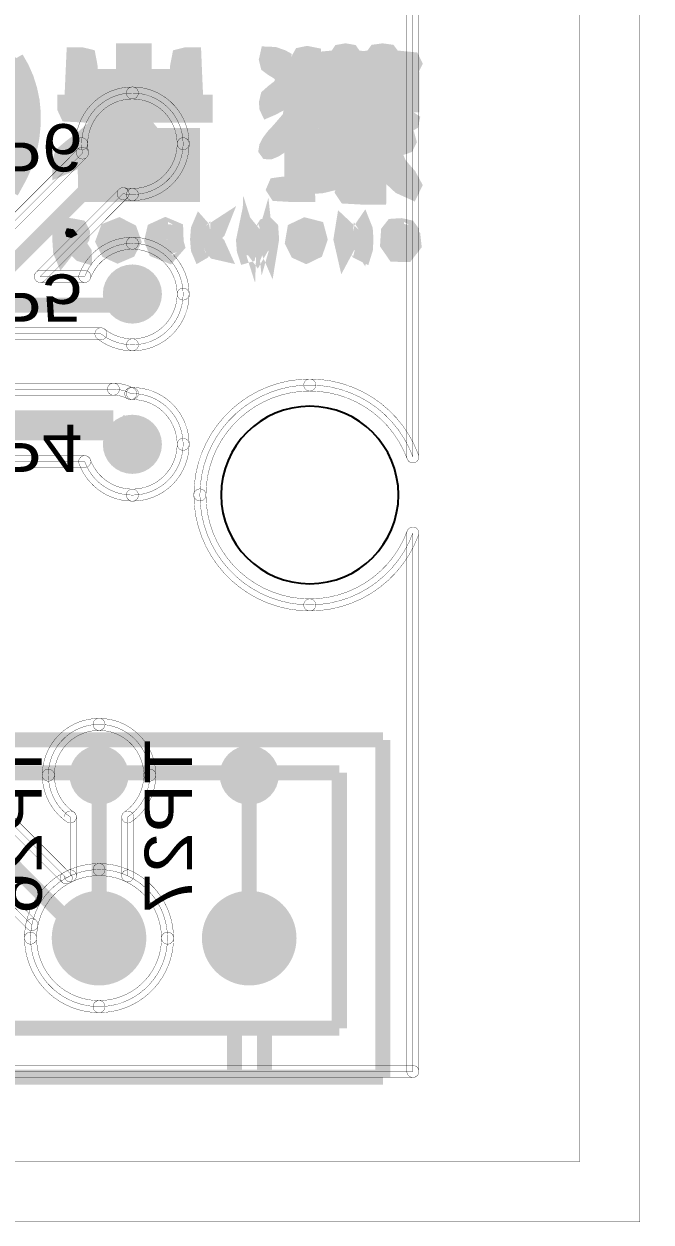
# Model space of a CAD drawing. Header units: millimetres. Extents: x -3.6 to 68.8, y -2.3 to 32.5.
# Drawn here: x 58.17 to 68.77, y -2.29 to 17.96 of the extents above; entities that cross this region are included whole.
import ezdxf
from ezdxf.enums import TextEntityAlignment as Align

# ---------------------------------------------------------------- set-up
doc = ezdxf.new("R2010")
doc.units = ezdxf.units.MM
for name, color, linetype, true_color in [('Bottom Layer', 7, 'Continuous', 0x0000ff), ('Bottom Silkscreen Layer', 7, 'Continuous', 0x66cc33), ('Hole Layer', 7, 'Continuous', 0x222222), ('Top Layer', 7, 'Continuous', 0xff0000), ('Top Silkscreen Layer', 7, 'Continuous', 0xffcc00)]:
    doc.layers.add(name, color=color, linetype=linetype, true_color=true_color)
doc.styles.get("Standard").update_dxf_attribs({"font": 'arial.ttf'})

msp = doc.modelspace()

# ---------------------------------------------------------------- hatches: boundary and pattern name
at = {"layer": 'Bottom Layer'}
for points in [[(59.5, 15.936, 1), (60.5, 15.936, 1)], [(59.5, 13.396, 1), (60.5, 13.396, 1)], [(59.5, 10.856, 1), (60.5, 10.856, 1)], [(58.936, 5.265, 1), (59.936, 5.265, 1)], [(61.476, 5.265, 1), (62.476, 5.265, 1)], [(58.636, 2.51, 1), (60.236, 2.51, 1)], [(61.176, 2.51, 1), (62.776, 2.51, 1)]]:
    msp.add_hatch(color=256, dxfattribs=at).paths.add_polyline_path(points)
at = {"layer": 'Hole Layer'}
for points in [[(58.936, 2.51, 1), (59.936, 2.51, 1)], [(61.476, 2.51, 1), (62.476, 2.51, 1)]]:
    msp.add_hatch(color=256, dxfattribs=at).paths.add_polyline_path(points)
at = {"layer": 'Top Layer'}
for points in [[(58.636, 2.51, 1), (60.236, 2.51, 1)], [(61.176, 2.51, 1), (62.776, 2.51, 1)]]:
    msp.add_hatch(color=256, dxfattribs=at).paths.add_polyline_path(points)
at = {"layer": 'Top Silkscreen Layer'}
for points in [[(54.848, 18.476), (54.373, 18.35), (54.149, 18.272), (53.935, 18.186), (53.73, 18.09), (53.536, 17.985), (53.351, 17.872), (53.177, 17.75), (53.014, 17.619), (52.862, 17.481), (52.721, 17.334), (52.592, 17.179), (52.474, 17.017), (52.368, 16.848), (52.274, 16.671), (52.193, 16.487), (52.131, 16.318), (52.094, 16.167), (52.076, 16.004), (52.07, 15.794), (52.074, 15.577), (52.093, 15.412), (52.135, 15.253), (52.21, 15.058), (52.267, 14.93), (52.333, 14.808), (52.407, 14.691), (52.489, 14.579), (52.578, 14.473), (52.674, 14.373), (52.778, 14.278), (52.888, 14.189), (53.004, 14.106), (53.125, 14.028), (53.253, 13.957), (53.385, 13.892), (53.664, 13.779), (53.959, 13.693), (54.268, 13.632), (54.588, 13.598), (54.916, 13.591), (55.25, 13.612), (55.587, 13.662), (55.923, 13.74), (56.258, 13.849), (56.586, 13.989), (56.915, 14.158), (57.028, 14.226), (57.086, 14.271), (57.142, 14.322), (57.194, 14.344), (57.325, 14.44), (57.556, 14.665), (57.795, 14.924), (57.95, 15.123), (58.083, 15.364), (58.137, 15.478), (58.183, 15.591), (58.222, 15.703), (58.255, 15.817), (58.281, 15.933), (58.302, 16.054), (58.323, 16.262), (58.323, 16.466), (58.304, 16.663), (58.264, 16.854), (58.206, 17.038), (58.129, 17.214), (58.033, 17.382), (57.919, 17.542), (57.788, 17.692), (57.64, 17.832), (57.476, 17.962), (57.295, 18.081), (57.098, 18.189), (56.887, 18.285), (56.66, 18.368), (56.419, 18.438), (56.231, 18.479), (56.034, 18.51), (55.831, 18.531), (55.625, 18.541), (55.42, 18.541), (55.22, 18.53), (55.028, 18.508)], [(56.737, 18.201), (57.006, 18.079), (57.244, 17.945), (57.353, 17.874), (57.454, 17.799), (57.549, 17.72), (57.637, 17.638), (57.718, 17.552), (57.793, 17.461), (57.862, 17.366), (57.926, 17.267), (57.983, 17.163), (58.035, 17.054), (58.082, 16.939), (58.124, 16.82), (58.162, 16.685), (58.188, 16.556), (58.202, 16.429), (58.204, 16.301), (58.193, 16.171), (58.17, 16.035), (58.134, 15.89), (58.086, 15.734), (58.015, 15.562), (57.918, 15.377), (57.8, 15.187), (57.669, 15.002), (57.53, 14.829), (57.39, 14.678), (57.256, 14.556), (57.134, 14.473), (57.061, 14.462), (57.048, 14.608), (57.075, 14.78), (57.143, 14.984), (57.232, 15.171), (57.322, 15.291), (57.434, 15.352), (57.615, 15.426), (57.818, 15.537), (57.744, 15.721), (57.349, 16.379), (57.017, 16.939), (56.972, 16.934), (56.885, 16.893), (56.647, 16.855), (56.034, 17.017), (55.268, 17.239), (54.934, 17.332), (54.708, 17.198), (54.213, 16.89), (54.112, 16.815), (54.03, 16.744), (53.96, 16.671), (53.896, 16.592), (53.831, 16.5), (53.611, 16.191), (53.567, 16.134), (53.439, 16.032), (53.253, 15.942), (53.056, 15.881), (52.892, 15.866), (52.758, 15.852), (52.703, 15.652), (52.684, 15.437), (52.795, 15.321), (53.061, 15.145), (53.196, 15.023), (53.332, 14.838), (53.439, 14.668), (53.503, 14.586), (54.067, 14.49), (54.373, 14.444), (54.475, 14.423), (54.554, 14.401), (54.617, 14.373), (54.673, 14.338), (54.73, 14.293), (54.796, 14.234), (54.995, 14.053), (54.941, 13.873), (54.815, 13.7), (54.373, 13.739), (54.021, 13.811), (53.854, 13.857), (53.695, 13.911), (53.542, 13.971), (53.396, 14.039), (53.257, 14.112), (53.126, 14.193), (53.003, 14.279), (52.887, 14.372), (52.778, 14.472), (52.678, 14.577), (52.586, 14.688), (52.503, 14.805), (52.427, 14.928), (52.361, 15.057), (52.275, 15.248), (52.231, 15.396), (52.218, 15.566), (52.223, 15.825), (52.235, 16.077), (52.26, 16.252), (52.31, 16.406), (52.399, 16.595), (52.566, 16.89), (52.66, 17.031), (52.744, 17.143), (52.877, 17.292), (53.03, 17.439), (53.197, 17.581), (53.374, 17.715), (53.559, 17.838), (53.745, 17.948), (53.93, 18.04), (54.108, 18.114), (54.529, 18.26), (54.686, 18.304), (54.83, 18.334), (54.979, 18.352), (55.359, 18.36), (55.624, 18.358), (56.212, 18.342), (56.328, 18.33), (56.427, 18.311), (56.519, 18.285)], [(59.852, 17.288), (59.852, 17.072), (59.574, 17.072), (59.296, 17.072), (59.283, 17.256), (59.253, 17.412), (59.14, 17.44), (59.011, 17.44), (58.998, 17.147), (58.985, 16.855), (60.025, 16.855), (61.064, 16.855), (61.051, 17.147), (61.039, 17.44), (60.909, 17.44), (60.797, 17.412), (60.766, 17.256), (60.753, 17.072), (60.475, 17.072), (60.197, 17.072), (60.197, 17.288), (60.197, 17.505), (60.025, 17.505), (59.852, 17.505)], [(62.268, 17.357), (62.292, 17.261), (62.367, 17.205), (62.501, 17.123), (62.548, 17.022), (62.507, 16.914), (62.379, 16.814), (62.294, 16.739), (62.268, 16.631), (62.275, 16.545), (62.292, 16.509), (62.365, 16.54), (62.508, 16.616), (62.699, 16.723), (62.699, 16.553), (62.661, 16.376), (62.484, 16.17), (62.382, 16.06), (62.311, 15.964), (62.271, 15.887), (62.262, 15.831), (62.283, 15.802), (62.334, 15.801), (62.413, 15.834), (62.521, 15.903), (62.699, 16.033), (62.699, 15.643), (62.699, 15.253), (62.548, 15.253), (62.427, 15.236), (62.397, 15.166), (62.444, 15.093), (62.681, 15.079), (62.964, 15.079), (62.954, 16.068), (62.961, 16.912), (62.972, 17.081), (62.979, 17.113), (63.012, 17.195), (63.046, 17.315), (63.056, 17.441), (62.955, 17.461), (62.851, 17.439), (62.803, 17.353), (62.777, 17.245), (62.655, 17.332), (62.531, 17.401), (62.401, 17.445), (62.289, 17.45)], [(63.476, 17.44), (63.433, 17.389), (63.282, 17.375), (63.123, 17.359), (63.088, 17.288), (63.123, 17.217), (63.282, 17.202), (63.441, 17.186), (63.476, 17.115), (63.441, 17.044), (63.282, 17.028), (63.088, 17.028), (63.088, 16.812), (63.105, 16.624), (63.217, 16.595), (63.325, 16.617), (63.347, 16.725), (63.347, 16.855), (63.886, 16.855), (64.425, 16.855), (64.425, 16.725), (64.448, 16.615), (64.576, 16.595), (64.727, 16.595), (64.727, 16.812), (64.727, 17.028), (64.554, 17.028), (64.414, 17.045), (64.382, 17.115), (64.417, 17.186), (64.576, 17.202), (64.735, 17.217), (64.77, 17.288), (64.735, 17.359), (64.576, 17.375), (64.425, 17.389), (64.382, 17.44), (64.346, 17.489), (64.231, 17.505), (64.116, 17.489), (64.08, 17.44), (64.04, 17.39), (63.907, 17.375), (63.774, 17.39), (63.735, 17.44), (63.702, 17.488), (63.605, 17.505), (63.508, 17.488)], [(64.08, 17.115), (64.048, 17.045), (63.907, 17.028), (63.767, 17.045), (63.735, 17.115), (63.767, 17.185), (63.907, 17.202), (64.048, 17.185)], [(58.86, 16.53), (58.903, 16.436), (59.184, 16.422), (59.412, 16.412), (59.507, 16.388), (59.45, 16.306), (59.31, 16.168), (59.131, 16.013), (58.957, 15.883), (58.811, 15.76), (58.774, 15.636), (58.774, 15.511), (58.932, 15.578), (59.061, 15.639), (59.148, 15.692), (59.194, 15.666), (59.205, 15.409), (59.205, 15.079), (60.111, 15.079), (61.017, 15.079), (61.017, 15.577), (61.017, 16.075), (60.316, 16.076), (59.834, 16.086), (59.699, 16.096), (59.666, 16.102), (59.661, 16.109), (59.718, 16.172), (59.789, 16.281), (59.871, 16.422), (60.552, 16.422), (61.233, 16.422), (61.233, 16.53), (61.233, 16.638), (60.046, 16.638), (58.86, 16.638)], [(63.433, 16.638), (63.503, 16.565), (63.907, 16.552), (64.253, 16.558), (64.312, 16.565), (64.349, 16.575), (64.37, 16.591), (64.38, 16.611), (64.382, 16.638), (64.312, 16.712), (63.907, 16.725), (63.561, 16.719), (63.503, 16.712), (63.465, 16.702), (63.444, 16.686), (63.435, 16.666)], [(63.088, 16.335), (63.13, 16.263), (63.336, 16.248), (63.526, 16.211), (63.271, 16.113), (63.129, 16.058), (63.088, 15.984), (63.167, 15.906), (63.472, 15.97), (63.64, 16.012), (63.722, 16.016), (63.566, 15.906), (63.228, 15.775), (63.085, 15.718), (63.045, 15.641), (63.058, 15.581), (63.092, 15.556), (63.208, 15.578), (63.586, 15.696), (63.724, 15.753), (63.847, 15.795), (63.844, 15.731), (63.75, 15.656), (63.576, 15.565), (63.376, 15.482), (63.202, 15.433), (63.055, 15.388), (63.008, 15.299), (63.024, 15.215), (63.199, 15.225), (63.411, 15.276), (63.634, 15.359), (63.864, 15.464), (63.864, 15.337), (63.841, 15.229), (63.713, 15.209), (63.592, 15.192), (63.562, 15.123), (63.611, 15.05), (63.864, 15.036), (64.166, 15.036), (64.169, 15.372), (64.18, 15.618), (64.214, 15.6), (64.253, 15.518), (64.287, 15.47), (64.322, 15.429), (64.364, 15.362), (64.524, 15.213), (64.716, 15.126), (64.768, 15.234), (64.679, 15.398), (64.512, 15.59), (64.425, 15.792), (64.459, 15.839), (64.544, 15.867), (64.638, 15.9), (64.676, 15.976), (64.654, 16.055), (64.46, 16.049), (64.158, 16.013), (64.016, 16.077), (63.97, 16.203), (64.094, 16.236), (64.363, 16.249), (64.561, 16.251), (64.671, 16.262), (64.717, 16.288), (64.727, 16.335), (64.614, 16.41), (63.907, 16.422), (63.3, 16.417), (63.201, 16.41), (63.166, 16.405), (63.138, 16.399), (63.118, 16.392), (63.105, 16.384), (63.096, 16.374), (63.09, 16.363), (63.088, 16.35)], [(60.715, 15.577), (60.715, 15.296), (60.111, 15.296), (59.507, 15.296), (59.507, 15.577), (59.507, 15.859), (60.111, 15.859), (60.715, 15.859)], [(58.774, 14.302), (58.786, 14.116), (58.817, 14.04), (58.847, 14.078), (58.86, 14.17), (58.866, 14.262), (58.882, 14.3), (58.935, 14.258), (59.03, 14.159), (59.127, 14.069), (59.187, 14.051), (59.186, 14.1), (59.138, 14.172), (59.086, 14.25), (59.114, 14.296), (59.149, 14.351), (59.155, 14.435), (59.11, 14.522), (58.957, 14.551), (58.774, 14.565)], [(59.007, 14.49), (59.074, 14.401), (58.968, 14.343), (58.884, 14.363), (58.86, 14.43), (58.891, 14.51)], [(59.578, 14.48), (59.507, 14.287), (59.586, 14.122), (59.751, 14.047), (59.938, 14.127), (60.021, 14.285), (59.958, 14.463), (59.774, 14.558)], [(59.872, 14.371), (59.889, 14.264), (59.839, 14.181), (59.763, 14.132), (59.673, 14.201), (59.603, 14.297), (59.654, 14.408), (59.775, 14.5)], [(60.371, 14.476), (60.33, 14.304), (60.394, 14.136), (60.617, 14.048), (60.758, 14.209), (60.747, 14.249), (60.706, 14.222), (60.552, 14.172), (60.436, 14.25), (60.478, 14.459), (60.651, 14.444), (60.736, 14.398), (60.733, 14.488), (60.559, 14.562)], [(61.103, 14.321), (61.116, 14.153), (61.146, 14.083), (61.177, 14.101), (61.19, 14.143), (61.209, 14.201), (61.254, 14.256), (61.306, 14.287), (61.319, 14.247), (61.343, 14.18), (61.401, 14.109), (61.515, 14.083), (61.445, 14.238), (61.347, 14.343), (61.448, 14.451), (61.491, 14.56), (61.311, 14.443), (61.19, 14.327), (61.19, 14.443), (61.177, 14.525), (61.146, 14.56), (61.116, 14.49)], [(61.88, 14.3), (61.893, 14.133), (61.922, 14.045), (61.953, 14.054), (61.97, 14.181), (61.975, 14.321), (62.02, 14.179), (62.109, 14.058), (62.2, 14.216), (62.243, 14.365), (62.258, 14.224), (62.316, 14.09), (62.354, 14.321), (62.341, 14.509), (62.29, 14.56), (62.244, 14.548), (62.225, 14.519), (62.211, 14.455), (62.178, 14.357), (62.131, 14.235), (62.065, 14.397), (61.934, 14.56)], [(62.744, 14.476), (62.709, 14.271), (62.791, 14.108), (62.94, 14.04), (63.103, 14.119), (63.172, 14.32), (63.122, 14.508), (62.921, 14.56)], [(63.088, 14.329), (63.044, 14.192), (62.953, 14.127), (62.849, 14.201), (62.786, 14.321), (62.806, 14.383), (62.853, 14.448), (63.004, 14.473)], [(63.528, 14.321), (63.581, 14.089), (63.652, 14.222), (63.679, 14.325), (63.712, 14.278), (63.816, 14.114), (63.913, 14.065), (63.941, 14.156), (63.95, 14.324), (63.939, 14.487), (63.91, 14.56), (63.877, 14.512), (63.856, 14.397), (63.843, 14.235), (63.735, 14.397), (63.566, 14.556)], [(64.331, 14.452), (64.317, 14.238), (64.434, 14.068), (64.637, 14.065), (64.762, 14.225), (64.751, 14.324), (64.633, 14.338), (64.554, 14.329), (64.565, 14.313), (64.638, 14.239), (64.598, 14.149), (64.461, 14.176), (64.382, 14.321), (64.463, 14.471), (64.638, 14.444), (64.719, 14.398), (64.72, 14.457), (64.672, 14.523), (64.544, 14.551), (64.402, 14.542)]]:
    msp.add_hatch(color=256, dxfattribs=at).paths.add_polyline_path(points)

# ---------------------------------------------------------------- linework, layer by layer
at = {"layer": 'Bottom Layer', "const_width": 0.00508}
msp.add_lwpolyline([(-2.032, 31.496), (-2.032, -1.27), (67.564, -1.27), (67.564, 31.496)], close=True, dxfattribs=at)
for points in [[(64.744, 9.357), (64.744, 0.257), (0.257, 0.257), (0.257, 9.357, 0.314172), (2, 8.142, 0.414214), (3.858, 10, 0.414214), (2, 11.858, 0.314172), (0.257, 10.643), (0.257, 19.357, 0.314172), (2, 18.142, 0.414214), (3.858, 20, 0.414214), (2, 21.858, 0.314172), (0.257, 20.643), (0.257, 29.744), (64.744, 29.744), (64.744, 20.643, 0.314172), (63, 21.858, 0.414214), (61.142, 20, 0.414214), (63, 18.142, 0.314172), (64.744, 19.357), (64.744, 10.643, 0.314172), (63, 11.858, 0.414214), (61.142, 10, 0.414214), (63, 8.142, 0.314172)], [(64.642, 19.357, -1), (64.845, 19.357), (64.845, 10.643, -1), (64.642, 10.643)], [(59.04, 15.936, -0.414214), (60, 16.896, -1), (60, 16.693, 0.414214), (59.244, 15.936, -1)], [(60, 16.896, -0.414214), (60.96, 15.936, -1), (60.757, 15.936, 0.414214), (60, 16.693, -1)], [(59.468, 12.723, 0.168837), (60, 12.538, 0.414214), (60.858, 13.396, 0.414214), (60, 14.254, 0.314057), (59.195, 13.693), (58.443, 13.693), (59.843, 15.092, 0.046171), (60, 15.078, 0.414214), (60.858, 15.936, 0.414214), (60, 16.794, 0.414214), (59.142, 15.936, 0.046171), (59.157, 15.779), (57.666, 14.288), (37.92, 14.288, 0.274418), (37.338, 14.633, 0.414214), (36.675, 13.97, 0.108127), (36.736, 13.693), (36.012, 13.693, 0.189684), (35.56, 13.871, 0.414214), (34.897, 13.208, 0.414214), (35.56, 12.545, 0.189684), (36.012, 12.723)], [(59.057, 15.76, -0.046171), (59.04, 15.936, -1), (59.244, 15.936, 0.046171), (59.256, 15.797, -1)], [(60.96, 15.936, -0.414214), (60, 14.976, -1), (60, 15.179, 0.414214), (60.757, 15.936, -1)], [(57.737, 14.216, -1), (57.594, 14.359), (59.085, 15.85, -1), (59.228, 15.707)], [(58.515, 13.621, -1), (58.372, 13.765), (59.771, 15.164, -1), (59.914, 15.021)], [(60, 14.976, -0.046171), (59.824, 14.993, -1), (59.861, 15.192, 0.046171), (60, 15.179, -1)], [(59.1, 13.728, -0.314057), (60, 14.356, -1), (60, 14.153, 0.314057), (59.29, 13.658, -1)], [(60, 14.356, -0.414214), (60.96, 13.396, -1), (60.757, 13.396, 0.414214), (60, 14.153, -1)], [(58.443, 13.592, -1), (58.443, 13.795), (59.195, 13.795, -1), (59.195, 13.592)], [(60.96, 13.396, -0.414214), (60, 12.436, -1), (60, 12.639, 0.414214), (60.757, 13.396, -1)], [(36.012, 12.621, -1), (36.012, 12.824), (59.468, 12.824, -1), (59.468, 12.621)], [(60, 12.436, -0.168837), (59.405, 12.643, -1), (59.531, 12.803, 0.168837), (60, 12.639, -1)], [(61.04, 10, -0.414214), (63, 11.96, -1), (63, 11.757, 0.414214), (61.244, 10, -1)], [(63, 11.96, -0.314172), (64.839, 10.678, -1), (64.648, 10.608, 0.314172), (63, 11.757, -1)], [(53.087, 11.687, -1), (53.087, 11.89), (59.68, 11.89, -1), (59.68, 11.687)], [(59.68, 11.89, -0.125221), (60.021, 11.803, -1), (59.924, 11.624, 0.125221), (59.68, 11.687, -1)], [(59.68, 11.687, -1), (59.68, 11.89), (59.68, 11.89, -1), (59.68, 11.687)], [(59.969, 11.815, -0.007994), (60, 11.816, -1), (60, 11.613, 0.007994), (59.976, 11.612, -1)], [(60, 11.816, -0.414214), (60.96, 10.856, -1), (60.757, 10.856, 0.414214), (60, 11.613, -1)], [(60.96, 10.856, -0.414214), (60, 9.896, -1), (60, 10.099, 0.414214), (60.757, 10.856, -1)], [(53.087, 10.462, -1), (53.087, 10.665), (59.193, 10.665, -1), (59.193, 10.462)], [(60, 9.896, -0.315764), (59.098, 10.529, -1), (59.289, 10.598, 0.315764), (60, 10.099, -1)], [(63, 8.04, -0.414214), (61.04, 10, -1), (61.244, 10, 0.414214), (63, 8.243, -1)], [(64.839, 9.322, -0.314172), (63, 8.04, -1), (63, 8.243, 0.314172), (64.648, 9.392, -1)], [(64.642, 9.357, -1), (64.845, 9.357), (64.845, 0.257, -1), (64.642, 0.257)], [(58.278, 2.51, 0.414214), (59.436, 1.352, 0.414214), (60.594, 2.51, 0.292586), (59.921, 3.562), (59.921, 4.557, 0.247355), (60.294, 5.265, 0.414214), (59.436, 6.123, 0.414214), (58.578, 5.265, 0.247355), (58.951, 4.557), (58.951, 3.562, 0.292586)], [(58.476, 5.265, -0.414214), (59.436, 6.224, -1), (59.436, 6.021, 0.414214), (58.68, 5.265, -1)], [(59.436, 6.224, -0.414214), (60.396, 5.265, -1), (60.193, 5.265, 0.414214), (59.436, 6.021, -1)], [(58.894, 4.473, -0.247355), (58.476, 5.265, -1), (58.68, 5.265, 0.247355), (59.008, 4.64, -1)], [(60.396, 5.265, -0.247355), (59.979, 4.473, -1), (59.864, 4.64, 0.247355), (60.193, 5.265, -1)], [(58.849, 4.557, -1), (59.053, 4.557), (59.053, 3.562, -1), (58.849, 3.562)], [(60.023, 3.562, -1), (59.82, 3.562), (59.82, 4.557, -1), (60.023, 4.557)], [(58.176, 2.51, -0.292586), (58.908, 3.654, -1), (58.994, 3.47, 0.292586), (58.38, 2.51, -1)], [(59.964, 3.654, -0.292586), (60.696, 2.51, -1), (60.493, 2.51, 0.292586), (59.879, 3.47, -1)], [(59.436, 1.251, -0.414214), (58.176, 2.51, -1), (58.38, 2.51, 0.414214), (59.436, 1.454, -1)], [(60.696, 2.51, -0.414214), (59.436, 1.251, -1), (59.436, 1.454, 0.414214), (60.493, 2.51, -1)], [(0.257, 0.155, -1), (0.257, 0.358), (64.744, 0.358, -1), (64.744, 0.155)]]:
    msp.add_lwpolyline(points, format="xyb", close=True, dxfattribs=at)
at = {"layer": 'Bottom Layer'}
for points, const_width in [([(60, 15.936), (57.867, 13.802)], 0.254), ([(59.812, 13.208), (60, 13.396)], 0.254), ([(35.56, 13.208), (59.812, 13.208)], 0.254), ([(52.832, 11.176), (59.68, 11.176)], 0.508), ([(59.68, 11.176), (60, 10.856)], 0.508), ([(59.436, 5.265), (59.436, 2.51)], 0.254), ([(61.976, 5.265), (61.976, 2.51)], 0.254)]:
    msp.add_lwpolyline(points, dxfattribs=dict(at, const_width=const_width))
at = {"layer": 'Bottom Layer', "const_width": 0.00508}
msp.add_lwpolyline([(34.288, 10.563), (41.402, 10.563, 0.098826), (41.656, 10.512, 0.099804), (41.913, 10.564), (52.578, 10.564, 0.098826), (52.832, 10.513, 0.098826), (53.087, 10.564), (59.193, 10.564, 0.315764), (60, 9.998, 0.414214), (60.858, 10.856, 0.414214), (60, 11.714, 0.007994), (59.973, 11.714, 0.125221), (59.68, 11.788), (59.68, 11.788), (53.087, 11.788, 0.098826), (52.832, 11.839, 0.098826), (52.578, 11.788), (41.908, 11.788, 0.097839), (41.656, 11.838, 0.098826), (41.402, 11.787), (34.648, 11.787)], format="xyb", dxfattribs=at)
at = {"layer": 'Hole Layer'}
msp.add_lwpolyline([(61.5, 10, 1), (64.5, 10), (64.5, 10, 1), (61.5, 10)], format="xyb", dxfattribs=at)
at = {"layer": 'Top Layer', "const_width": 0.00508}
msp.add_lwpolyline([(-3.556, 32.512), (-3.556, -2.286), (68.58, -2.286), (68.58, 32.512)], close=True, dxfattribs=at)
for points in [[(0.257, 29.744), (64.744, 29.744), (64.744, 20.643, 0.314172), (63, 21.858, 0.414214), (61.142, 20, 0.414214), (63, 18.142, 0.314172), (64.744, 19.357), (64.744, 10.643, 0.314172), (63, 11.858, 0.414214), (61.142, 10, 0.414214), (63, 8.142, 0.314172), (64.744, 9.357), (64.744, 0.257), (0.257, 0.257)], [(57.794, 3.242), (58.3, 2.736, 0.049009), (58.278, 2.51, 0.414214), (59.436, 1.352, 0.414214), (60.594, 2.51, 0.414214), (59.436, 3.669, 0.125576), (58.881, 3.527), (57.493, 4.915)]]:
    msp.add_lwpolyline(points, format="xyb", dxfattribs=at)
for points in [[(64.642, 19.357, -1), (64.845, 19.357), (64.845, 10.643, -1), (64.642, 10.643)], [(61.04, 10, -0.414214), (63, 11.96, -1), (63, 11.757, 0.414214), (61.244, 10, -1)], [(63, 11.96, -0.314172), (64.839, 10.678, -1), (64.648, 10.608, 0.314172), (63, 11.757, -1)], [(63, 8.04, -0.414214), (61.04, 10, -1), (61.244, 10, 0.414214), (63, 8.243, -1)], [(64.839, 9.322, -0.314172), (63, 8.04, -1), (63, 8.243, 0.314172), (64.648, 9.392, -1)], [(64.642, 9.357, -1), (64.845, 9.357), (64.845, 0.257, -1), (64.642, 0.257)], [(57.421, 4.843, -1), (57.565, 4.987), (58.953, 3.599, -1), (58.809, 3.455)], [(58.833, 3.616, -0.125576), (59.436, 3.77, -1), (59.436, 3.567, 0.125576), (58.93, 3.438, -1)], [(59.436, 3.77, -0.414214), (60.696, 2.51, -1), (60.493, 2.51, 0.414214), (59.436, 3.567, -1)], [(57.722, 3.17, -1), (57.866, 3.314), (58.372, 2.808, -1), (58.228, 2.664)], [(58.176, 2.51, -0.049009), (58.2, 2.756, -1), (58.4, 2.716, 0.049009), (58.38, 2.51, -1)], [(59.436, 1.251, -0.414214), (58.176, 2.51, -1), (58.38, 2.51, 0.414214), (59.436, 1.454, -1)], [(60.696, 2.51, -0.414214), (59.436, 1.251, -1), (59.436, 1.454, 0.414214), (60.493, 2.51, -1)], [(0.257, 0.155, -1), (0.257, 0.358), (64.744, 0.358, -1), (64.744, 0.155)]]:
    msp.add_lwpolyline(points, format="xyb", close=True, dxfattribs=at)
at = {"layer": 'Top Layer', "const_width": 0.254}
for points in [[(57.15, 4.572), (59.212, 2.51)], [(59.212, 2.51), (59.436, 2.51)]]:
    msp.add_lwpolyline(points, dxfattribs=at)
at = {"layer": 'Top Silkscreen Layer', "const_width": 0.254}
for points in [[(59.852, 17.288), (59.852, 17.072), (59.574, 17.072), (59.296, 17.072), (59.283, 17.256), (59.253, 17.412), (59.14, 17.44), (59.011, 17.44), (58.998, 17.147), (58.985, 16.855), (60.025, 16.855), (61.064, 16.855), (61.051, 17.147), (61.039, 17.44), (60.909, 17.44), (60.797, 17.412), (60.766, 17.256), (60.753, 17.072), (60.475, 17.072), (60.197, 17.072), (60.197, 17.288), (60.197, 17.505), (60.025, 17.505), (59.852, 17.505)], [(63.476, 17.44), (63.433, 17.389), (63.282, 17.375), (63.123, 17.359), (63.088, 17.288), (63.123, 17.217), (63.282, 17.202), (63.441, 17.186), (63.476, 17.115), (63.441, 17.044), (63.282, 17.028), (63.088, 17.028), (63.088, 16.812), (63.105, 16.624), (63.217, 16.595), (63.325, 16.617), (63.347, 16.725), (63.347, 16.855), (63.886, 16.855), (64.425, 16.855), (64.425, 16.725), (64.448, 16.615), (64.576, 16.595), (64.727, 16.595), (64.727, 16.812), (64.727, 17.028), (64.554, 17.028), (64.414, 17.045), (64.382, 17.115), (64.417, 17.186), (64.576, 17.202), (64.735, 17.217), (64.77, 17.288), (64.735, 17.359), (64.576, 17.375), (64.425, 17.389), (64.382, 17.44), (64.346, 17.489), (64.231, 17.505), (64.116, 17.489), (64.08, 17.44), (64.04, 17.39), (63.907, 17.375), (63.774, 17.39), (63.735, 17.44), (63.702, 17.488), (63.605, 17.505), (63.508, 17.488)], [(62.268, 17.357), (62.292, 17.261), (62.367, 17.205), (62.501, 17.123), (62.548, 17.022), (62.507, 16.914), (62.379, 16.814), (62.294, 16.739), (62.268, 16.631), (62.275, 16.545), (62.292, 16.509), (62.365, 16.54), (62.508, 16.616), (62.699, 16.723), (62.699, 16.553), (62.661, 16.376), (62.484, 16.17), (62.382, 16.06), (62.311, 15.964), (62.271, 15.887), (62.262, 15.831), (62.283, 15.802), (62.334, 15.801), (62.413, 15.834), (62.521, 15.903), (62.699, 16.033), (62.699, 15.643), (62.699, 15.253), (62.548, 15.253), (62.427, 15.236), (62.397, 15.166), (62.444, 15.093), (62.681, 15.079), (62.964, 15.079), (62.954, 16.068), (62.961, 16.912), (62.972, 17.081), (62.979, 17.113), (63.012, 17.195), (63.046, 17.315), (63.056, 17.441), (62.955, 17.461), (62.851, 17.439), (62.803, 17.353), (62.777, 17.245), (62.655, 17.332), (62.531, 17.401), (62.401, 17.445), (62.289, 17.45)], [(64.08, 17.115), (64.048, 17.045), (63.907, 17.028), (63.767, 17.045), (63.735, 17.115), (63.767, 17.185), (63.907, 17.202), (64.048, 17.185)], [(63.433, 16.638), (63.503, 16.565), (63.907, 16.552), (64.253, 16.558), (64.312, 16.565), (64.349, 16.575), (64.37, 16.591), (64.38, 16.611), (64.382, 16.638), (64.312, 16.712), (63.907, 16.725), (63.561, 16.719), (63.503, 16.712), (63.465, 16.702), (63.444, 16.686), (63.435, 16.666)], [(58.86, 16.53), (58.903, 16.436), (59.184, 16.422), (59.412, 16.412), (59.507, 16.388), (59.45, 16.306), (59.31, 16.168), (59.131, 16.013), (58.957, 15.883), (58.811, 15.76), (58.774, 15.636), (58.774, 15.511), (58.932, 15.578), (59.061, 15.639), (59.148, 15.692), (59.194, 15.666), (59.205, 15.409), (59.205, 15.079), (60.111, 15.079), (61.017, 15.079), (61.017, 15.577), (61.017, 16.075), (60.316, 16.076), (59.834, 16.086), (59.699, 16.096), (59.666, 16.102), (59.661, 16.109), (59.718, 16.172), (59.789, 16.281), (59.871, 16.422), (60.552, 16.422), (61.233, 16.422), (61.233, 16.53), (61.233, 16.638), (60.046, 16.638), (58.86, 16.638)], [(63.088, 16.335), (63.13, 16.263), (63.336, 16.248), (63.526, 16.211), (63.271, 16.113), (63.129, 16.058), (63.088, 15.984), (63.167, 15.906), (63.472, 15.97), (63.64, 16.012), (63.722, 16.016), (63.566, 15.906), (63.228, 15.775), (63.085, 15.718), (63.045, 15.641), (63.058, 15.581), (63.092, 15.556), (63.208, 15.578), (63.586, 15.696), (63.724, 15.753), (63.847, 15.795), (63.844, 15.731), (63.75, 15.656), (63.576, 15.565), (63.376, 15.482), (63.202, 15.433), (63.055, 15.388), (63.008, 15.299), (63.024, 15.215), (63.199, 15.225), (63.411, 15.276), (63.634, 15.359), (63.864, 15.464), (63.864, 15.337), (63.841, 15.229), (63.713, 15.209), (63.592, 15.192), (63.562, 15.123), (63.611, 15.05), (63.864, 15.036), (64.166, 15.036), (64.169, 15.372), (64.18, 15.618), (64.214, 15.6), (64.253, 15.518), (64.287, 15.47), (64.322, 15.429), (64.364, 15.362), (64.524, 15.213), (64.716, 15.126), (64.768, 15.234), (64.679, 15.398), (64.512, 15.59), (64.425, 15.792), (64.459, 15.839), (64.544, 15.867), (64.638, 15.9), (64.676, 15.976), (64.654, 16.055), (64.46, 16.049), (64.158, 16.013), (64.016, 16.077), (63.97, 16.203), (64.094, 16.236), (64.363, 16.249), (64.561, 16.251), (64.671, 16.262), (64.717, 16.288), (64.727, 16.335), (64.614, 16.41), (63.907, 16.422), (63.3, 16.417), (63.201, 16.41), (63.166, 16.405), (63.138, 16.399), (63.118, 16.392), (63.105, 16.384), (63.096, 16.374), (63.09, 16.363), (63.088, 16.35)], [(60.715, 15.577), (60.715, 15.296), (60.111, 15.296), (59.507, 15.296), (59.507, 15.577), (59.507, 15.859), (60.111, 15.859), (60.715, 15.859)], [(61.88, 14.3), (61.893, 14.133), (61.922, 14.045), (61.953, 14.054), (61.97, 14.181), (61.975, 14.321), (62.02, 14.179), (62.109, 14.058), (62.2, 14.216), (62.243, 14.365), (62.258, 14.224), (62.316, 14.09), (62.354, 14.321), (62.341, 14.509), (62.29, 14.56), (62.244, 14.548), (62.225, 14.519), (62.211, 14.455), (62.178, 14.357), (62.131, 14.235), (62.065, 14.397), (61.934, 14.56)], [(61.103, 14.321), (61.116, 14.153), (61.146, 14.083), (61.177, 14.101), (61.19, 14.143), (61.209, 14.201), (61.254, 14.256), (61.306, 14.287), (61.319, 14.247), (61.343, 14.18), (61.401, 14.109), (61.515, 14.083), (61.445, 14.238), (61.347, 14.343), (61.448, 14.451), (61.491, 14.56), (61.311, 14.443), (61.19, 14.327), (61.19, 14.443), (61.177, 14.525), (61.146, 14.56), (61.116, 14.49)], [(63.528, 14.321), (63.581, 14.089), (63.652, 14.222), (63.679, 14.325), (63.712, 14.278), (63.816, 14.114), (63.913, 14.065), (63.941, 14.156), (63.95, 14.324), (63.939, 14.487), (63.91, 14.56), (63.877, 14.512), (63.856, 14.397), (63.843, 14.235), (63.735, 14.397), (63.566, 14.556)], [(58.774, 14.302), (58.786, 14.116), (58.817, 14.04), (58.847, 14.078), (58.86, 14.17), (58.866, 14.262), (58.882, 14.3), (58.935, 14.258), (59.03, 14.159), (59.127, 14.069), (59.187, 14.051), (59.186, 14.1), (59.138, 14.172), (59.086, 14.25), (59.114, 14.296), (59.149, 14.351), (59.155, 14.435), (59.11, 14.522), (58.957, 14.551), (58.774, 14.565)], [(59.007, 14.49), (59.074, 14.401), (58.968, 14.343), (58.884, 14.363), (58.86, 14.43), (58.891, 14.51)], [(59.578, 14.48), (59.507, 14.287), (59.586, 14.122), (59.751, 14.047), (59.938, 14.127), (60.021, 14.285), (59.958, 14.463), (59.774, 14.558)], [(59.872, 14.371), (59.889, 14.264), (59.839, 14.181), (59.763, 14.132), (59.673, 14.201), (59.603, 14.297), (59.654, 14.408), (59.775, 14.5)], [(60.371, 14.476), (60.33, 14.304), (60.394, 14.136), (60.617, 14.048), (60.758, 14.209), (60.747, 14.249), (60.706, 14.222), (60.552, 14.172), (60.436, 14.25), (60.478, 14.459), (60.651, 14.444), (60.736, 14.398), (60.733, 14.488), (60.559, 14.562)], [(62.744, 14.476), (62.709, 14.271), (62.791, 14.108), (62.94, 14.04), (63.103, 14.119), (63.172, 14.32), (63.122, 14.508), (62.921, 14.56)], [(63.088, 14.329), (63.044, 14.192), (62.953, 14.127), (62.849, 14.201), (62.786, 14.321), (62.806, 14.383), (62.853, 14.448), (63.004, 14.473)], [(64.331, 14.452), (64.317, 14.238), (64.434, 14.068), (64.637, 14.065), (64.762, 14.225), (64.751, 14.324), (64.633, 14.338), (64.554, 14.329), (64.565, 14.313), (64.638, 14.239), (64.598, 14.149), (64.461, 14.176), (64.382, 14.321), (64.463, 14.471), (64.638, 14.444), (64.719, 14.398), (64.72, 14.457), (64.672, 14.523), (64.544, 14.551), (64.402, 14.542)]]:
    msp.add_lwpolyline(points, close=True, dxfattribs=at)
for points in [[(57.95, 15.123), (58.083, 15.364), (58.137, 15.478), (58.183, 15.591), (58.222, 15.703), (58.255, 15.817), (58.281, 15.933), (58.302, 16.054), (58.323, 16.262), (58.323, 16.466), (58.304, 16.663), (58.264, 16.854), (58.206, 17.038), (58.129, 17.214), (58.033, 17.382)], [(58.035, 17.054), (58.082, 16.939), (58.124, 16.82), (58.162, 16.685), (58.188, 16.556), (58.202, 16.429), (58.204, 16.301), (58.193, 16.171), (58.17, 16.035), (58.134, 15.89), (58.086, 15.734), (58.015, 15.562)], [(39.236, 5.861), (64.236, 5.861)], [(39.236, 5.861), (64.236, 5.861)], [(64.236, 5.861), (64.236, 0.161)], [(64.236, 5.861), (64.236, 0.161)], [(63.5, 5.305), (39.878, 5.305)], [(63.5, 5.305), (39.878, 5.305)], [(63.5, 0.987), (63.5, 5.305)], [(63.5, 0.987), (63.5, 5.305)], [(39.878, 0.987), (63.5, 0.987)], [(39.878, 0.987), (63.5, 0.987)], [(61.727, 0.987), (61.727, 0.161)], [(61.727, 0.987), (61.727, 0.161)], [(62.235, 0.987), (62.235, 0.161)], [(62.235, 0.987), (62.235, 0.161)], [(64.236, 0.161), (39.236, 0.161)], [(64.236, 0.161), (39.236, 0.161)]]:
    msp.add_lwpolyline(points, dxfattribs=at)

# ---------------------------------------------------------------- texts
at = {"layer": 'Bottom Silkscreen Layer', "text_generation_flag": 2, "width": 1.1}
for s, rotation, p in [('TP6', 180, (56.902, 16.508)), ('TP5', 180, (56.902, 13.968)), ('TP4', 180, (56.902, 11.428)), ('TP26', 90, (58.708, 5.866)), ('TP27', 90, (61.248, 5.866))]:
    msp.add_text(s, height=0.8001, rotation=rotation, dxfattribs=at).set_placement(p, align=Align.BOTTOM_LEFT)

doc.saveas('drawing.dxf')
